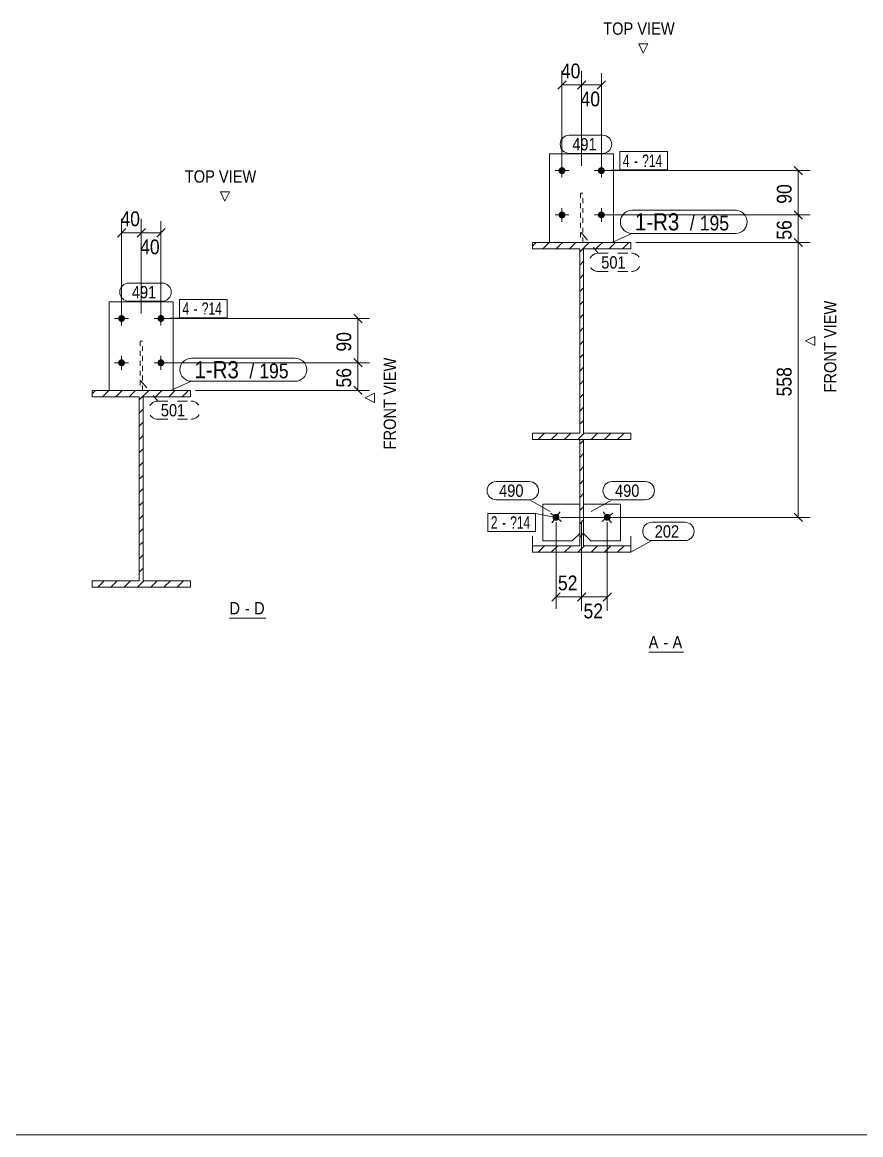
# Model space of a CAD drawing. Header units: millimetres. Extents: x 2 to 1174, y 1 to 825.
# Drawn here: x 172.7 to 343.1, y 5 to 231 of the extents above; entities that cross this region are included whole.
import ezdxf

# ---------------------------------------------------------------- set-up
doc = ezdxf.new("R2010")
doc.units = ezdxf.units.MM
for name, pattern in [('XKITLINE00', [0]), ('XKITLINE01', [4, 1, -1, 1, -1]), ('XKITLINE02', [4, 2, -2])]:
    doc.linetypes.add(name, pattern=pattern)
for name, color, linetype, lineweight in [('Bolt', 3, 'Continuous', 0), ('BoltMark', 7, 'Continuous', 0), ('Dimensions', 7, 'Continuous', 0), ('DrawingSheet', 5, 'Continuous', 0), ('OtherObjectType', 7, 'Continuous', 0), ('Part', 2, 'Continuous', 0), ('PartMark', 7, 'Continuous', 0)]:
    doc.layers.add(name, color=color, linetype=linetype, lineweight=lineweight)
doc.styles.add('ARIAL', font='ARIAL.TTF')
doc.styles.add('ARIAL_NARROW', font='ARIALN.TTF')

# ---------------------------------------------------------------- blocks, each defined once
blk = doc.blocks.new('*A1')
at = {"layer": 'Part', "color": 7, "linetype": 'XKITLINE00', "lineweight": 0}
for p, q in [((186.91, 155.47), (187.64, 156.2)), ((189.04, 154.9), (190.34, 156.2)), ((191.73, 154.9), (193.03, 156.2)), ((194.43, 154.9), (195.73, 156.2)), ((196.51, 154.3), (198.42, 156.2)), ((199.81, 154.9), (201.11, 156.2)), ((202.51, 154.9), (203.81, 156.2)), ((205.2, 154.9), (206.5, 156.2)), ((196.51, 151.6), (197.31, 152.4)), ((196.51, 148.91), (197.31, 149.71)), ((196.51, 146.21), (197.31, 147.01)), ((196.51, 143.52), (197.31, 144.32)), ((196.51, 140.83), (197.31, 141.63)), ((196.51, 138.13), (197.31, 138.93)), ((196.51, 135.44), (197.31, 136.24)), ((196.51, 132.74), (197.31, 133.54)), ((196.51, 130.05), (197.31, 130.85)), ((196.51, 127.35), (197.31, 128.15)), ((196.51, 124.66), (197.31, 125.46)), ((196.51, 121.97), (197.31, 122.77)), ((196.51, 119.27), (197.31, 120.07)), ((188.06, 116.2), (189.36, 117.5)), ((190.75, 116.2), (192.05, 117.5)), ((193.44, 116.2), (194.74, 117.5)), ((196.14, 116.2), (197.44, 117.5)), ((198.83, 116.2), (200.13, 117.5)), ((201.53, 116.2), (202.83, 117.5)), ((204.22, 116.2), (205.52, 117.5))]:
    blk.add_line(p, q, dxfattribs=at)
blk = doc.blocks.new('*A3')
at = {"layer": 'Part', "color": 7, "linetype": 'XKITLINE00', "lineweight": 0}
for p, q in [((276.38, 185.51), (277.12, 186.24)), ((278.51, 184.94), (279.81, 186.24)), ((281.2, 184.94), (282.5, 186.24)), ((283.9, 184.94), (285.2, 186.24)), ((285.98, 184.33), (287.89, 186.24)), ((289.29, 184.94), (290.59, 186.24)), ((291.98, 184.94), (293.28, 186.24)), ((294.67, 184.94), (295.97, 186.24)), ((285.98, 181.64), (286.78, 182.44)), ((285.98, 178.94), (286.78, 179.74)), ((285.98, 176.25), (286.78, 177.05)), ((285.98, 173.55), (286.78, 174.35)), ((285.98, 170.86), (286.78, 171.66)), ((285.98, 168.17), (286.78, 168.97)), ((285.98, 165.47), (286.78, 166.27)), ((285.98, 162.78), (286.78, 163.58)), ((285.98, 160.08), (286.78, 160.88)), ((285.98, 157.39), (286.78, 158.19)), ((285.98, 154.69), (286.78, 155.49)), ((285.98, 152), (286.78, 152.8)), ((285.98, 149.31), (286.78, 150.11)), ((277.53, 146.24), (278.83, 147.54)), ((280.22, 146.24), (281.52, 147.54)), ((282.91, 146.24), (284.21, 147.54)), ((285.61, 146.24), (286.91, 147.54)), ((288.3, 146.24), (289.6, 147.54)), ((291, 146.24), (292.3, 147.54)), ((293.69, 146.24), (294.99, 147.54))]:
    blk.add_line(p, q, dxfattribs=at)
blk = doc.blocks.new('*A4')
at = {"layer": 'Part', "color": 7, "linetype": 'XKITLINE00', "lineweight": 0}
for p, q in [((285.98, 145.24), (286.78, 146.04)), ((285.98, 142.55), (286.78, 143.35)), ((285.98, 139.85), (286.78, 140.65)), ((285.98, 137.16), (286.78, 137.96)), ((285.98, 134.46), (286.78, 135.26)), ((285.98, 131.77), (286.78, 132.57)), ((285.98, 129.08), (286.78, 129.88)), ((285.98, 126.38), (286.78, 127.18)), ((277.53, 123.31), (278.85, 124.64)), ((280.22, 123.31), (281.54, 124.64)), ((282.91, 123.31), (284.24, 124.64)), ((285.61, 123.31), (286.93, 124.64)), ((288.3, 123.31), (289.63, 124.64)), ((291, 123.31), (292.32, 124.64)), ((293.69, 123.31), (295.01, 124.64))]:
    blk.add_line(p, q, dxfattribs=at)
blk = doc.blocks.new('*A153')
at = {"layer": 'Bolt'}
for points in [[(193.61, 170.77), (193.61, 170.73), (193.61, 170.7), (193.6, 170.67), (193.59, 170.63), (193.58, 170.6), (193.57, 170.57), (193.56, 170.53), (193.55, 170.5), (193.53, 170.47), (193.51, 170.44), (193.5, 170.41), (193.48, 170.39), (193.45, 170.36), (193.43, 170.33), (193.41, 170.31), (193.38, 170.28), (193.36, 170.26), (193.33, 170.24), (193.3, 170.22), (193.27, 170.2), (193.24, 170.18), (193.21, 170.17), (193.18, 170.16), (193.15, 170.14), (193.12, 170.13), (193.08, 170.12), (193.05, 170.12), (193.02, 170.11), (192.98, 170.11), (192.95, 170.1), (192.91, 170.1), (192.88, 170.1), (192.85, 170.11), (192.81, 170.11), (192.78, 170.12), (192.74, 170.12), (192.71, 170.13), (192.68, 170.14), (192.65, 170.16), (192.61, 170.17), (192.58, 170.18), (192.55, 170.2), (192.52, 170.22), (192.5, 170.24), (192.47, 170.26), (192.44, 170.28), (192.42, 170.31), (192.39, 170.33), (192.37, 170.36), (192.35, 170.39), (192.33, 170.41), (192.31, 170.44), (192.3, 170.47), (192.28, 170.5), (192.27, 170.53), (192.25, 170.57), (192.24, 170.6), (192.23, 170.63), (192.23, 170.67), (192.22, 170.7), (192.22, 170.73), (192.21, 170.77), (192.21, 170.8), (192.21, 170.84), (192.22, 170.87), (192.22, 170.9), (192.23, 170.94), (192.23, 170.97), (192.24, 171.01), (192.25, 171.04), (192.27, 171.07), (192.28, 171.1), (192.3, 171.13), (192.31, 171.16), (192.33, 171.19), (192.35, 171.22), (192.37, 171.25), (192.39, 171.27), (192.42, 171.3), (192.44, 171.32), (192.47, 171.34), (192.5, 171.36), (192.52, 171.38), (192.55, 171.4), (192.58, 171.42), (192.61, 171.43), (192.65, 171.45), (192.68, 171.46), (192.71, 171.47), (192.74, 171.48), (192.78, 171.49), (192.81, 171.49), (192.85, 171.5), (192.88, 171.5), (192.91, 171.5), (192.95, 171.5), (192.98, 171.5), (193.02, 171.49), (193.05, 171.49), (193.08, 171.48), (193.12, 171.47), (193.15, 171.46), (193.18, 171.45), (193.21, 171.43), (193.24, 171.42), (193.27, 171.4), (193.3, 171.38), (193.33, 171.36), (193.36, 171.34), (193.38, 171.32), (193.41, 171.3), (193.43, 171.27), (193.45, 171.25), (193.48, 171.22), (193.5, 171.19), (193.51, 171.16), (193.53, 171.13), (193.55, 171.1), (193.56, 171.07), (193.57, 171.04), (193.58, 171.01), (193.59, 170.97), (193.6, 170.94), (193.61, 170.9), (193.61, 170.87), (193.61, 170.84), (193.61, 170.8)], [(201.61, 170.77), (201.61, 170.73), (201.61, 170.7), (201.6, 170.67), (201.59, 170.63), (201.58, 170.6), (201.57, 170.57), (201.56, 170.53), (201.55, 170.5), (201.53, 170.47), (201.51, 170.44), (201.5, 170.41), (201.48, 170.39), (201.45, 170.36), (201.43, 170.33), (201.41, 170.31), (201.38, 170.28), (201.36, 170.26), (201.33, 170.24), (201.3, 170.22), (201.27, 170.2), (201.24, 170.18), (201.21, 170.17), (201.18, 170.16), (201.15, 170.14), (201.12, 170.13), (201.08, 170.12), (201.05, 170.12), (201.02, 170.11), (200.98, 170.11), (200.95, 170.1), (200.91, 170.1), (200.88, 170.1), (200.85, 170.11), (200.81, 170.11), (200.78, 170.12), (200.74, 170.12), (200.71, 170.13), (200.68, 170.14), (200.65, 170.16), (200.61, 170.17), (200.58, 170.18), (200.55, 170.2), (200.52, 170.22), (200.5, 170.24), (200.47, 170.26), (200.44, 170.28), (200.42, 170.31), (200.39, 170.33), (200.37, 170.36), (200.35, 170.39), (200.33, 170.41), (200.31, 170.44), (200.3, 170.47), (200.28, 170.5), (200.27, 170.53), (200.25, 170.57), (200.24, 170.6), (200.23, 170.63), (200.23, 170.67), (200.22, 170.7), (200.22, 170.73), (200.21, 170.77), (200.21, 170.8), (200.21, 170.84), (200.22, 170.87), (200.22, 170.9), (200.23, 170.94), (200.23, 170.97), (200.24, 171.01), (200.25, 171.04), (200.27, 171.07), (200.28, 171.1), (200.3, 171.13), (200.31, 171.16), (200.33, 171.19), (200.35, 171.22), (200.37, 171.25), (200.39, 171.27), (200.42, 171.3), (200.44, 171.32), (200.47, 171.34), (200.5, 171.36), (200.52, 171.38), (200.55, 171.4), (200.58, 171.42), (200.61, 171.43), (200.65, 171.45), (200.68, 171.46), (200.71, 171.47), (200.74, 171.48), (200.78, 171.49), (200.81, 171.49), (200.85, 171.5), (200.88, 171.5), (200.91, 171.5), (200.95, 171.5), (200.98, 171.5), (201.02, 171.49), (201.05, 171.49), (201.08, 171.48), (201.12, 171.47), (201.15, 171.46), (201.18, 171.45), (201.21, 171.43), (201.24, 171.42), (201.27, 171.4), (201.3, 171.38), (201.33, 171.36), (201.36, 171.34), (201.38, 171.32), (201.41, 171.3), (201.43, 171.27), (201.45, 171.25), (201.48, 171.22), (201.5, 171.19), (201.51, 171.16), (201.53, 171.13), (201.55, 171.1), (201.56, 171.07), (201.57, 171.04), (201.58, 171.01), (201.59, 170.97), (201.6, 170.94), (201.61, 170.9), (201.61, 170.87), (201.61, 170.84), (201.61, 170.8)], [(193.61, 161.77), (193.61, 161.73), (193.61, 161.7), (193.6, 161.67), (193.59, 161.63), (193.58, 161.6), (193.57, 161.57), (193.56, 161.53), (193.55, 161.5), (193.53, 161.47), (193.51, 161.44), (193.5, 161.41), (193.48, 161.39), (193.45, 161.36), (193.43, 161.33), (193.41, 161.31), (193.38, 161.28), (193.36, 161.26), (193.33, 161.24), (193.3, 161.22), (193.27, 161.2), (193.24, 161.18), (193.21, 161.17), (193.18, 161.16), (193.15, 161.14), (193.12, 161.13), (193.08, 161.12), (193.05, 161.12), (193.02, 161.11), (192.98, 161.11), (192.95, 161.1), (192.91, 161.1), (192.88, 161.1), (192.85, 161.11), (192.81, 161.11), (192.78, 161.12), (192.74, 161.12), (192.71, 161.13), (192.68, 161.14), (192.65, 161.16), (192.61, 161.17), (192.58, 161.18), (192.55, 161.2), (192.52, 161.22), (192.5, 161.24), (192.47, 161.26), (192.44, 161.28), (192.42, 161.31), (192.39, 161.33), (192.37, 161.36), (192.35, 161.39), (192.33, 161.41), (192.31, 161.44), (192.3, 161.47), (192.28, 161.5), (192.27, 161.53), (192.25, 161.57), (192.24, 161.6), (192.23, 161.63), (192.23, 161.67), (192.22, 161.7), (192.22, 161.73), (192.21, 161.77), (192.21, 161.8), (192.21, 161.84), (192.22, 161.87), (192.22, 161.9), (192.23, 161.94), (192.23, 161.97), (192.24, 162.01), (192.25, 162.04), (192.27, 162.07), (192.28, 162.1), (192.3, 162.13), (192.31, 162.16), (192.33, 162.19), (192.35, 162.22), (192.37, 162.25), (192.39, 162.27), (192.42, 162.3), (192.44, 162.32), (192.47, 162.34), (192.5, 162.36), (192.52, 162.38), (192.55, 162.4), (192.58, 162.42), (192.61, 162.43), (192.65, 162.45), (192.68, 162.46), (192.71, 162.47), (192.74, 162.48), (192.78, 162.49), (192.81, 162.49), (192.85, 162.5), (192.88, 162.5), (192.91, 162.5), (192.95, 162.5), (192.98, 162.5), (193.02, 162.49), (193.05, 162.49), (193.08, 162.48), (193.12, 162.47), (193.15, 162.46), (193.18, 162.45), (193.21, 162.43), (193.24, 162.42), (193.27, 162.4), (193.3, 162.38), (193.33, 162.36), (193.36, 162.34), (193.38, 162.32), (193.41, 162.3), (193.43, 162.27), (193.45, 162.25), (193.48, 162.22), (193.5, 162.19), (193.51, 162.16), (193.53, 162.13), (193.55, 162.1), (193.56, 162.07), (193.57, 162.04), (193.58, 162.01), (193.59, 161.97), (193.6, 161.94), (193.61, 161.9), (193.61, 161.87), (193.61, 161.84), (193.61, 161.8)], [(201.61, 161.77), (201.61, 161.73), (201.61, 161.7), (201.6, 161.67), (201.59, 161.63), (201.58, 161.6), (201.57, 161.57), (201.56, 161.53), (201.55, 161.5), (201.53, 161.47), (201.51, 161.44), (201.5, 161.41), (201.48, 161.39), (201.45, 161.36), (201.43, 161.33), (201.41, 161.31), (201.38, 161.28), (201.36, 161.26), (201.33, 161.24), (201.3, 161.22), (201.27, 161.2), (201.24, 161.18), (201.21, 161.17), (201.18, 161.16), (201.15, 161.14), (201.12, 161.13), (201.08, 161.12), (201.05, 161.12), (201.02, 161.11), (200.98, 161.11), (200.95, 161.1), (200.91, 161.1), (200.88, 161.1), (200.85, 161.11), (200.81, 161.11), (200.78, 161.12), (200.74, 161.12), (200.71, 161.13), (200.68, 161.14), (200.65, 161.16), (200.61, 161.17), (200.58, 161.18), (200.55, 161.2), (200.52, 161.22), (200.5, 161.24), (200.47, 161.26), (200.44, 161.28), (200.42, 161.31), (200.39, 161.33), (200.37, 161.36), (200.35, 161.39), (200.33, 161.41), (200.31, 161.44), (200.3, 161.47), (200.28, 161.5), (200.27, 161.53), (200.25, 161.57), (200.24, 161.6), (200.23, 161.63), (200.23, 161.67), (200.22, 161.7), (200.22, 161.73), (200.21, 161.77), (200.21, 161.8), (200.21, 161.84), (200.22, 161.87), (200.22, 161.9), (200.23, 161.94), (200.23, 161.97), (200.24, 162.01), (200.25, 162.04), (200.27, 162.07), (200.28, 162.1), (200.3, 162.13), (200.31, 162.16), (200.33, 162.19), (200.35, 162.22), (200.37, 162.25), (200.39, 162.27), (200.42, 162.3), (200.44, 162.32), (200.47, 162.34), (200.5, 162.36), (200.52, 162.38), (200.55, 162.4), (200.58, 162.42), (200.61, 162.43), (200.65, 162.45), (200.68, 162.46), (200.71, 162.47), (200.74, 162.48), (200.78, 162.49), (200.81, 162.49), (200.85, 162.5), (200.88, 162.5), (200.91, 162.5), (200.95, 162.5), (200.98, 162.5), (201.02, 162.49), (201.05, 162.49), (201.08, 162.48), (201.12, 162.47), (201.15, 162.46), (201.18, 162.45), (201.21, 162.43), (201.24, 162.42), (201.27, 162.4), (201.3, 162.38), (201.33, 162.36), (201.36, 162.34), (201.38, 162.32), (201.41, 162.3), (201.43, 162.27), (201.45, 162.25), (201.48, 162.22), (201.5, 162.19), (201.51, 162.16), (201.53, 162.13), (201.55, 162.1), (201.56, 162.07), (201.57, 162.04), (201.58, 162.01), (201.59, 161.97), (201.6, 161.94), (201.61, 161.9), (201.61, 161.87), (201.61, 161.84), (201.61, 161.8)]]:
    blk.add_hatch(color=3, dxfattribs=at).paths.add_polyline_path(points, flags=17)
at = {"layer": 'Bolt', "color": 3, "linetype": 'XKITLINE00', "lineweight": 0}
for p, q in [((192.91, 172.2), (192.91, 169.4)), ((200.91, 172.2), (200.91, 169.4)), ((194.31, 170.8), (191.51, 170.8)), ((202.31, 170.8), (199.51, 170.8)), ((192.91, 163.2), (192.91, 160.4)), ((200.91, 163.2), (200.91, 160.4)), ((194.31, 161.8), (191.51, 161.8)), ((202.31, 161.8), (199.51, 161.8))]:
    blk.add_line(p, q, dxfattribs=at)
blk = doc.blocks.new('*A154')
at = {"layer": 'Part', "color": 2, "linetype": 'XKITLINE00', "lineweight": 0}
for p, q in [((186.91, 154.9), (186.91, 156.2)), ((186.91, 156.2), (206.91, 156.2)), ((206.91, 156.2), (206.91, 154.9)), ((196.51, 154.9), (186.91, 154.9)), ((196.51, 117.5), (196.51, 154.9)), ((206.91, 154.9), (197.31, 154.9)), ((197.31, 154.9), (197.31, 117.5)), ((186.91, 116.2), (186.91, 117.5)), ((186.91, 117.5), (196.51, 117.5)), ((206.91, 116.2), (186.91, 116.2)), ((197.31, 117.5), (206.91, 117.5)), ((206.91, 117.5), (206.91, 116.2))]:
    blk.add_line(p, q, dxfattribs=at)
blk = doc.blocks.new('*A155')
at = {"layer": 'Part', "color": 7, "linetype": 'XKITLINE01', "lineweight": 0}
for p, q in [((197.16, 166.2), (196.66, 166.2)), ((196.66, 166.2), (196.66, 156.2)), ((197.16, 156.2), (197.16, 166.2)), ((196.66, 156.2), (197.16, 156.2))]:
    blk.add_line(p, q, dxfattribs=at)
blk = doc.blocks.new('*A156')
at = {"layer": 'Part', "color": 2, "linetype": 'XKITLINE00', "lineweight": 0}
for p, q in [((190.41, 156.2), (190.41, 174.2)), ((190.41, 174.2), (203.41, 174.2)), ((203.41, 174.2), (203.41, 156.2))]:
    blk.add_line(p, q, dxfattribs=at)
at = {"layer": 'Part', "color": 7, "linetype": 'XKITLINE01', "lineweight": 0}
blk.add_line((203.41, 156.2), (190.41, 156.2), dxfattribs=at)
blk = doc.blocks.new('*A165')
at = {"layer": 'Bolt'}
for points in [[(283.08, 200.8), (283.08, 200.77), (283.08, 200.73), (283.07, 200.7), (283.06, 200.67), (283.05, 200.63), (283.04, 200.6), (283.03, 200.57), (283.02, 200.54), (283, 200.51), (282.99, 200.48), (282.97, 200.45), (282.95, 200.42), (282.93, 200.39), (282.9, 200.37), (282.88, 200.34), (282.85, 200.32), (282.83, 200.3), (282.8, 200.27), (282.77, 200.25), (282.74, 200.24), (282.71, 200.22), (282.68, 200.2), (282.65, 200.19), (282.62, 200.18), (282.59, 200.17), (282.55, 200.16), (282.52, 200.15), (282.49, 200.14), (282.45, 200.14), (282.42, 200.14), (282.38, 200.14), (282.35, 200.14), (282.32, 200.14), (282.28, 200.14), (282.25, 200.15), (282.21, 200.16), (282.18, 200.17), (282.15, 200.18), (282.12, 200.19), (282.09, 200.2), (282.05, 200.22), (282.03, 200.24), (282, 200.25), (281.97, 200.27), (281.94, 200.3), (281.91, 200.32), (281.89, 200.34), (281.87, 200.37), (281.84, 200.39), (281.82, 200.42), (281.8, 200.45), (281.78, 200.48), (281.77, 200.51), (281.75, 200.54), (281.74, 200.57), (281.73, 200.6), (281.72, 200.63), (281.71, 200.67), (281.7, 200.7), (281.69, 200.73), (281.69, 200.77), (281.69, 200.8), (281.68, 200.84), (281.69, 200.87), (281.69, 200.9), (281.69, 200.94), (281.7, 200.97), (281.71, 201.01), (281.72, 201.04), (281.73, 201.07), (281.74, 201.1), (281.75, 201.14), (281.77, 201.17), (281.78, 201.2), (281.8, 201.23), (281.82, 201.25), (281.84, 201.28), (281.87, 201.31), (281.89, 201.33), (281.91, 201.35), (281.94, 201.38), (281.97, 201.4), (282, 201.42), (282.03, 201.44), (282.05, 201.45), (282.09, 201.47), (282.12, 201.48), (282.15, 201.5), (282.18, 201.51), (282.21, 201.52), (282.25, 201.52), (282.28, 201.53), (282.32, 201.53), (282.35, 201.54), (282.38, 201.54), (282.42, 201.54), (282.45, 201.53), (282.49, 201.53), (282.52, 201.52), (282.55, 201.52), (282.59, 201.51), (282.62, 201.5), (282.65, 201.48), (282.68, 201.47), (282.71, 201.45), (282.74, 201.44), (282.77, 201.42), (282.8, 201.4), (282.83, 201.38), (282.85, 201.35), (282.88, 201.33), (282.9, 201.31), (282.93, 201.28), (282.95, 201.25), (282.97, 201.23), (282.99, 201.2), (283, 201.17), (283.02, 201.14), (283.03, 201.1), (283.04, 201.07), (283.05, 201.04), (283.06, 201.01), (283.07, 200.97), (283.08, 200.94), (283.08, 200.9), (283.08, 200.87), (283.08, 200.84)], [(291.08, 200.8), (291.08, 200.77), (291.08, 200.73), (291.07, 200.7), (291.06, 200.67), (291.05, 200.63), (291.04, 200.6), (291.03, 200.57), (291.02, 200.54), (291, 200.51), (290.99, 200.48), (290.97, 200.45), (290.95, 200.42), (290.93, 200.39), (290.9, 200.37), (290.88, 200.34), (290.85, 200.32), (290.83, 200.3), (290.8, 200.27), (290.77, 200.25), (290.74, 200.24), (290.71, 200.22), (290.68, 200.2), (290.65, 200.19), (290.62, 200.18), (290.59, 200.17), (290.55, 200.16), (290.52, 200.15), (290.49, 200.14), (290.45, 200.14), (290.42, 200.14), (290.38, 200.14), (290.35, 200.14), (290.32, 200.14), (290.28, 200.14), (290.25, 200.15), (290.21, 200.16), (290.18, 200.17), (290.15, 200.18), (290.12, 200.19), (290.09, 200.2), (290.05, 200.22), (290.03, 200.24), (290, 200.25), (289.97, 200.27), (289.94, 200.3), (289.91, 200.32), (289.89, 200.34), (289.87, 200.37), (289.84, 200.39), (289.82, 200.42), (289.8, 200.45), (289.78, 200.48), (289.77, 200.51), (289.75, 200.54), (289.74, 200.57), (289.73, 200.6), (289.72, 200.63), (289.71, 200.67), (289.7, 200.7), (289.69, 200.73), (289.69, 200.77), (289.69, 200.8), (289.68, 200.84), (289.69, 200.87), (289.69, 200.9), (289.69, 200.94), (289.7, 200.97), (289.71, 201.01), (289.72, 201.04), (289.73, 201.07), (289.74, 201.1), (289.75, 201.14), (289.77, 201.17), (289.78, 201.2), (289.8, 201.23), (289.82, 201.25), (289.84, 201.28), (289.87, 201.31), (289.89, 201.33), (289.91, 201.35), (289.94, 201.38), (289.97, 201.4), (290, 201.42), (290.03, 201.44), (290.05, 201.45), (290.09, 201.47), (290.12, 201.48), (290.15, 201.5), (290.18, 201.51), (290.21, 201.52), (290.25, 201.52), (290.28, 201.53), (290.32, 201.53), (290.35, 201.54), (290.38, 201.54), (290.42, 201.54), (290.45, 201.53), (290.49, 201.53), (290.52, 201.52), (290.55, 201.52), (290.59, 201.51), (290.62, 201.5), (290.65, 201.48), (290.68, 201.47), (290.71, 201.45), (290.74, 201.44), (290.77, 201.42), (290.8, 201.4), (290.83, 201.38), (290.85, 201.35), (290.88, 201.33), (290.9, 201.31), (290.93, 201.28), (290.95, 201.25), (290.97, 201.23), (290.99, 201.2), (291, 201.17), (291.02, 201.14), (291.03, 201.1), (291.04, 201.07), (291.05, 201.04), (291.06, 201.01), (291.07, 200.97), (291.08, 200.94), (291.08, 200.9), (291.08, 200.87), (291.08, 200.84)], [(283.08, 191.8), (283.08, 191.77), (283.08, 191.73), (283.07, 191.7), (283.06, 191.67), (283.05, 191.63), (283.04, 191.6), (283.03, 191.57), (283.02, 191.54), (283, 191.51), (282.99, 191.48), (282.97, 191.45), (282.95, 191.42), (282.93, 191.39), (282.9, 191.37), (282.88, 191.34), (282.85, 191.32), (282.83, 191.3), (282.8, 191.27), (282.77, 191.25), (282.74, 191.24), (282.71, 191.22), (282.68, 191.2), (282.65, 191.19), (282.62, 191.18), (282.59, 191.17), (282.55, 191.16), (282.52, 191.15), (282.49, 191.14), (282.45, 191.14), (282.42, 191.14), (282.38, 191.14), (282.35, 191.14), (282.32, 191.14), (282.28, 191.14), (282.25, 191.15), (282.21, 191.16), (282.18, 191.17), (282.15, 191.18), (282.12, 191.19), (282.09, 191.2), (282.05, 191.22), (282.03, 191.24), (282, 191.25), (281.97, 191.27), (281.94, 191.3), (281.91, 191.32), (281.89, 191.34), (281.87, 191.37), (281.84, 191.39), (281.82, 191.42), (281.8, 191.45), (281.78, 191.48), (281.77, 191.51), (281.75, 191.54), (281.74, 191.57), (281.73, 191.6), (281.72, 191.63), (281.71, 191.67), (281.7, 191.7), (281.69, 191.73), (281.69, 191.77), (281.69, 191.8), (281.68, 191.84), (281.69, 191.87), (281.69, 191.9), (281.69, 191.94), (281.7, 191.97), (281.71, 192.01), (281.72, 192.04), (281.73, 192.07), (281.74, 192.1), (281.75, 192.14), (281.77, 192.17), (281.78, 192.2), (281.8, 192.23), (281.82, 192.25), (281.84, 192.28), (281.87, 192.31), (281.89, 192.33), (281.91, 192.35), (281.94, 192.38), (281.97, 192.4), (282, 192.42), (282.03, 192.44), (282.05, 192.45), (282.09, 192.47), (282.12, 192.48), (282.15, 192.5), (282.18, 192.51), (282.21, 192.52), (282.25, 192.52), (282.28, 192.53), (282.32, 192.53), (282.35, 192.54), (282.38, 192.54), (282.42, 192.54), (282.45, 192.53), (282.49, 192.53), (282.52, 192.52), (282.55, 192.52), (282.59, 192.51), (282.62, 192.5), (282.65, 192.48), (282.68, 192.47), (282.71, 192.45), (282.74, 192.44), (282.77, 192.42), (282.8, 192.4), (282.83, 192.38), (282.85, 192.35), (282.88, 192.33), (282.9, 192.31), (282.93, 192.28), (282.95, 192.25), (282.97, 192.23), (282.99, 192.2), (283, 192.17), (283.02, 192.14), (283.03, 192.1), (283.04, 192.07), (283.05, 192.04), (283.06, 192.01), (283.07, 191.97), (283.08, 191.94), (283.08, 191.9), (283.08, 191.87), (283.08, 191.84)], [(291.08, 191.8), (291.08, 191.77), (291.08, 191.73), (291.07, 191.7), (291.06, 191.67), (291.05, 191.63), (291.04, 191.6), (291.03, 191.57), (291.02, 191.54), (291, 191.51), (290.99, 191.48), (290.97, 191.45), (290.95, 191.42), (290.93, 191.39), (290.9, 191.37), (290.88, 191.34), (290.85, 191.32), (290.83, 191.3), (290.8, 191.27), (290.77, 191.25), (290.74, 191.24), (290.71, 191.22), (290.68, 191.2), (290.65, 191.19), (290.62, 191.18), (290.59, 191.17), (290.55, 191.16), (290.52, 191.15), (290.49, 191.14), (290.45, 191.14), (290.42, 191.14), (290.38, 191.14), (290.35, 191.14), (290.32, 191.14), (290.28, 191.14), (290.25, 191.15), (290.21, 191.16), (290.18, 191.17), (290.15, 191.18), (290.12, 191.19), (290.09, 191.2), (290.05, 191.22), (290.03, 191.24), (290, 191.25), (289.97, 191.27), (289.94, 191.3), (289.91, 191.32), (289.89, 191.34), (289.87, 191.37), (289.84, 191.39), (289.82, 191.42), (289.8, 191.45), (289.78, 191.48), (289.77, 191.51), (289.75, 191.54), (289.74, 191.57), (289.73, 191.6), (289.72, 191.63), (289.71, 191.67), (289.7, 191.7), (289.69, 191.73), (289.69, 191.77), (289.69, 191.8), (289.68, 191.84), (289.69, 191.87), (289.69, 191.9), (289.69, 191.94), (289.7, 191.97), (289.71, 192.01), (289.72, 192.04), (289.73, 192.07), (289.74, 192.1), (289.75, 192.14), (289.77, 192.17), (289.78, 192.2), (289.8, 192.23), (289.82, 192.25), (289.84, 192.28), (289.87, 192.31), (289.89, 192.33), (289.91, 192.35), (289.94, 192.38), (289.97, 192.4), (290, 192.42), (290.03, 192.44), (290.05, 192.45), (290.09, 192.47), (290.12, 192.48), (290.15, 192.5), (290.18, 192.51), (290.21, 192.52), (290.25, 192.52), (290.28, 192.53), (290.32, 192.53), (290.35, 192.54), (290.38, 192.54), (290.42, 192.54), (290.45, 192.53), (290.49, 192.53), (290.52, 192.52), (290.55, 192.52), (290.59, 192.51), (290.62, 192.5), (290.65, 192.48), (290.68, 192.47), (290.71, 192.45), (290.74, 192.44), (290.77, 192.42), (290.8, 192.4), (290.83, 192.38), (290.85, 192.35), (290.88, 192.33), (290.9, 192.31), (290.93, 192.28), (290.95, 192.25), (290.97, 192.23), (290.99, 192.2), (291, 192.17), (291.02, 192.14), (291.03, 192.1), (291.04, 192.07), (291.05, 192.04), (291.06, 192.01), (291.07, 191.97), (291.08, 191.94), (291.08, 191.9), (291.08, 191.87), (291.08, 191.84)]]:
    blk.add_hatch(color=3, dxfattribs=at).paths.add_polyline_path(points, flags=17)
at = {"layer": 'Bolt', "color": 3, "linetype": 'XKITLINE00', "lineweight": 0}
for p, q in [((282.38, 202.24), (282.38, 199.44)), ((290.38, 202.24), (290.38, 199.44)), ((283.78, 200.84), (280.98, 200.84)), ((291.78, 200.84), (288.98, 200.84)), ((282.38, 193.24), (282.38, 190.44)), ((290.38, 193.24), (290.38, 190.44)), ((283.78, 191.84), (280.98, 191.84)), ((291.78, 191.84), (288.98, 191.84))]:
    blk.add_line(p, q, dxfattribs=at)
blk = doc.blocks.new('*A166')
at = {"layer": 'Bolt'}
blk.add_hatch(color=3, dxfattribs=at).paths.add_polyline_path([(280.73, 129.88), (280.7, 129.9), (280.68, 129.92), (280.66, 129.95), (280.63, 129.98), (280.61, 130), (280.59, 130.03), (280.58, 130.06), (280.56, 130.09), (280.55, 130.12), (280.53, 130.16), (280.52, 130.19), (280.51, 130.22), (280.5, 130.25), (280.5, 130.29), (280.49, 130.32), (280.49, 130.36), (280.49, 130.39), (280.49, 130.42), (280.49, 130.46), (280.49, 130.49), (280.49, 130.53), (280.5, 130.56), (280.51, 130.59), (280.52, 130.63), (280.53, 130.66), (280.54, 130.69), (280.56, 130.72), (280.58, 130.75), (280.59, 130.78), (280.61, 130.81), (280.63, 130.84), (280.65, 130.86), (280.68, 130.89), (280.7, 130.91), (280.73, 130.94), (280.75, 130.96), (280.78, 130.98), (280.81, 131), (280.84, 131.02), (280.87, 131.03), (280.9, 131.05), (280.93, 131.06), (280.96, 131.07), (281, 131.08), (281.03, 131.09), (281.06, 131.1), (281.1, 131.1), (281.13, 131.11), (281.17, 131.11), (281.2, 131.11), (281.24, 131.11), (281.27, 131.1), (281.3, 131.1), (281.34, 131.09), (281.37, 131.08), (281.4, 131.07), (281.44, 131.06), (281.47, 131.05), (281.5, 131.03), (281.53, 131.02), (281.56, 131), (281.59, 130.98), (281.61, 130.96), (281.64, 130.94), (281.67, 130.92), (281.69, 130.89), (281.71, 130.87), (281.74, 130.84), (281.76, 130.81), (281.78, 130.78), (281.79, 130.75), (281.81, 130.72), (281.82, 130.69), (281.84, 130.66), (281.85, 130.63), (281.86, 130.6), (281.87, 130.56), (281.87, 130.53), (281.88, 130.5), (281.88, 130.46), (281.88, 130.43), (281.88, 130.39), (281.88, 130.36), (281.88, 130.32), (281.87, 130.29), (281.87, 130.26), (281.86, 130.22), (281.85, 130.19), (281.84, 130.16), (281.83, 130.13), (281.81, 130.09), (281.79, 130.06), (281.78, 130.03), (281.76, 130.01), (281.74, 129.98), (281.72, 129.95), (281.69, 129.93), (281.67, 129.9), (281.64, 129.88), (281.62, 129.86), (281.59, 129.84), (281.56, 129.82), (281.53, 129.8), (281.5, 129.78), (281.47, 129.77), (281.44, 129.76), (281.41, 129.74), (281.37, 129.73), (281.34, 129.73), (281.31, 129.72), (281.27, 129.71), (281.24, 129.71), (281.2, 129.71), (281.17, 129.71), (281.13, 129.71), (281.1, 129.71), (281.07, 129.72), (281.03, 129.73), (281, 129.73), (280.97, 129.74), (280.93, 129.75), (280.9, 129.77), (280.87, 129.78), (280.84, 129.8), (280.81, 129.82), (280.78, 129.84), (280.76, 129.86)], flags=17)
at = {"layer": 'Bolt', "color": 3, "linetype": 'XKITLINE00', "lineweight": 0}
for p, q in [((282.29, 129.55), (280.08, 131.27)), ((280.33, 129.3), (282.04, 131.51))]:
    blk.add_line(p, q, dxfattribs=at)
blk = doc.blocks.new('*A167')
at = {"layer": 'Bolt'}
blk.add_hatch(color=3, dxfattribs=at).paths.add_polyline_path([(291.18, 130.98), (291.21, 131), (291.24, 131.02), (291.27, 131.03), (291.3, 131.05), (291.33, 131.06), (291.37, 131.07), (291.4, 131.08), (291.43, 131.09), (291.47, 131.1), (291.5, 131.1), (291.53, 131.11), (291.57, 131.11), (291.6, 131.11), (291.64, 131.11), (291.67, 131.1), (291.71, 131.1), (291.74, 131.09), (291.77, 131.08), (291.81, 131.07), (291.84, 131.06), (291.87, 131.05), (291.9, 131.03), (291.93, 131.02), (291.96, 131), (291.99, 130.98), (292.02, 130.96), (292.04, 130.94), (292.07, 130.91), (292.09, 130.89), (292.12, 130.86), (292.14, 130.84), (292.16, 130.81), (292.18, 130.78), (292.19, 130.75), (292.21, 130.72), (292.23, 130.69), (292.24, 130.66), (292.25, 130.63), (292.26, 130.59), (292.27, 130.56), (292.27, 130.53), (292.28, 130.49), (292.28, 130.46), (292.28, 130.42), (292.28, 130.39), (292.28, 130.36), (292.28, 130.32), (292.27, 130.29), (292.27, 130.25), (292.26, 130.22), (292.25, 130.19), (292.24, 130.16), (292.22, 130.12), (292.21, 130.09), (292.19, 130.06), (292.18, 130.03), (292.16, 130), (292.14, 129.98), (292.11, 129.95), (292.09, 129.92), (292.07, 129.9), (292.04, 129.88), (292.01, 129.86), (291.99, 129.84), (291.96, 129.82), (291.93, 129.8), (291.9, 129.78), (291.87, 129.77), (291.84, 129.75), (291.8, 129.74), (291.77, 129.73), (291.74, 129.73), (291.7, 129.72), (291.67, 129.71), (291.64, 129.71), (291.6, 129.71), (291.57, 129.71), (291.53, 129.71), (291.5, 129.71), (291.46, 129.72), (291.43, 129.73), (291.4, 129.73), (291.36, 129.74), (291.33, 129.76), (291.3, 129.77), (291.27, 129.78), (291.24, 129.8), (291.21, 129.82), (291.18, 129.84), (291.15, 129.86), (291.13, 129.88), (291.1, 129.9), (291.08, 129.93), (291.05, 129.95), (291.03, 129.98), (291.01, 130.01), (290.99, 130.03), (290.98, 130.06), (290.96, 130.09), (290.94, 130.13), (290.93, 130.16), (290.92, 130.19), (290.91, 130.22), (290.9, 130.26), (290.89, 130.29), (290.89, 130.32), (290.89, 130.36), (290.89, 130.39), (290.89, 130.43), (290.89, 130.46), (290.89, 130.5), (290.9, 130.53), (290.9, 130.56), (290.91, 130.6), (290.92, 130.63), (290.93, 130.66), (290.95, 130.69), (290.96, 130.72), (290.98, 130.75), (290.99, 130.78), (291.01, 130.81), (291.03, 130.84), (291.06, 130.87), (291.08, 130.89), (291.1, 130.92), (291.13, 130.94), (291.16, 130.96)], flags=17)
at = {"layer": 'Bolt', "color": 3, "linetype": 'XKITLINE00', "lineweight": 0}
for p, q in [((290.48, 129.55), (292.69, 131.27)), ((290.73, 131.51), (292.44, 129.3))]:
    blk.add_line(p, q, dxfattribs=at)
blk = doc.blocks.new('*A168')
at = {"layer": 'Part', "color": 2, "linetype": 'XKITLINE00', "lineweight": 0}
for p, q in [((276.38, 184.94), (276.38, 186.24)), ((276.38, 186.24), (296.38, 186.24)), ((296.38, 186.24), (296.38, 184.94)), ((285.98, 184.94), (276.38, 184.94)), ((285.98, 147.54), (285.98, 184.94)), ((296.38, 184.94), (286.78, 184.94)), ((286.78, 184.94), (286.78, 147.54)), ((276.38, 146.24), (276.38, 147.54)), ((276.38, 147.54), (285.98, 147.54)), ((286.78, 147.54), (296.38, 147.54)), ((296.38, 147.54), (296.38, 146.24)), ((296.38, 146.24), (276.38, 146.24))]:
    blk.add_line(p, q, dxfattribs=at)
blk = doc.blocks.new('*A169')
at = {"layer": 'Part', "color": 7, "linetype": 'XKITLINE01', "lineweight": 0}
for p, q in [((286.63, 196.24), (286.13, 196.24)), ((286.13, 196.24), (286.13, 186.24)), ((286.63, 186.24), (286.63, 196.24)), ((286.13, 186.24), (286.63, 186.24))]:
    blk.add_line(p, q, dxfattribs=at)
blk = doc.blocks.new('*A170')
at = {"layer": 'Part', "color": 2, "linetype": 'XKITLINE00', "lineweight": 0}
for p, q in [((279.88, 186.24), (279.88, 204.24)), ((279.88, 204.24), (292.88, 204.24)), ((292.88, 204.24), (292.88, 186.24))]:
    blk.add_line(p, q, dxfattribs=at)
at = {"layer": 'Part', "color": 7, "linetype": 'XKITLINE01', "lineweight": 0}
blk.add_line((292.88, 186.24), (279.88, 186.24), dxfattribs=at)
blk = doc.blocks.new('*A171')
at = {"layer": 'Part', "color": 2, "linetype": 'XKITLINE00', "lineweight": 0}
for p, q in [((285.98, 133.11), (278.48, 133.11)), ((278.48, 133.11), (278.48, 125.61)), ((284.48, 125.61), (285.98, 127.11)), ((278.48, 125.61), (284.48, 125.61))]:
    blk.add_line(p, q, dxfattribs=at)
at = {"layer": 'Part', "color": 7, "linetype": 'XKITLINE01', "lineweight": 0}
blk.add_line((285.98, 127.11), (285.98, 133.11), dxfattribs=at)
blk = doc.blocks.new('*A172')
at = {"layer": 'Part', "color": 2, "linetype": 'XKITLINE00', "lineweight": 0}
for p, q in [((286.78, 133.11), (294.28, 133.11)), ((294.28, 133.11), (294.28, 125.61)), ((288.28, 125.61), (286.78, 127.11)), ((294.28, 125.61), (288.28, 125.61))]:
    blk.add_line(p, q, dxfattribs=at)
at = {"layer": 'Part', "color": 7, "linetype": 'XKITLINE01', "lineweight": 0}
blk.add_line((286.78, 127.11), (286.78, 133.11), dxfattribs=at)
blk = doc.blocks.new('*A173')
at = {"layer": 'Part', "color": 2, "linetype": 'XKITLINE00', "lineweight": 0}
for p, q in [((285.98, 124.64), (285.98, 146.24)), ((285.98, 146.24), (286.78, 146.24)), ((286.78, 146.24), (286.78, 146.24)), ((286.78, 146.24), (286.78, 124.64)), ((276.38, 123.31), (276.38, 126.58)), ((296.38, 126.58), (296.38, 123.31)), ((276.38, 124.64), (285.98, 124.64)), ((286.78, 124.64), (296.38, 124.64)), ((296.38, 123.31), (276.38, 123.31))]:
    blk.add_line(p, q, dxfattribs=at)
blk = doc.blocks.new('*A174')
at = {"layer": 'DrawingSheet', "color": 5, "linetype": 'XKITLINE00', "lineweight": 0}
blk.add_line((5, 5), (1174, 5), dxfattribs=at)
blk = doc.blocks.new('*A360')
at = {"layer": 'Dimensions', "color": 7, "linetype": 'XKITLINE00', "lineweight": 0}
for p, q in [((192.91, 171.8), (192.91, 191.05)), ((196.91, 171.8), (196.91, 191.05)), ((193.76, 189.05), (192.07, 187.35)), ((192.91, 188.2), (196.91, 188.2)), ((197.76, 189.05), (196.07, 187.35))]:
    blk.add_line(p, q, dxfattribs=at)
at = {"layer": 'Dimensions', "color": 3}
for p in [(192.91, 188.2), (196.91, 188.2)]:
    blk.add_point(p, dxfattribs=at)
at = {"layer": 'Dimensions', "color": 3, "style": 'ARIAL', "width": 0.85}
blk.add_text('40', height=3, dxfattribs=at).set_placement((192.69, 189.55))
blk = doc.blocks.new('*A361')
at = {"layer": 'Dimensions', "color": 7, "linetype": 'XKITLINE00', "lineweight": 0}
for p, q in [((196.91, 171.8), (196.91, 190.6)), ((200.91, 171.8), (200.91, 190.6)), ((197.76, 189.05), (196.07, 187.35)), ((196.91, 188.2), (200.91, 188.2)), ((201.76, 189.05), (200.07, 187.35))]:
    blk.add_line(p, q, dxfattribs=at)
at = {"layer": 'Dimensions', "color": 3}
for p in [(196.91, 188.2), (200.91, 188.2)]:
    blk.add_point(p, dxfattribs=at)
at = {"layer": 'Dimensions', "color": 3, "style": 'ARIAL', "width": 0.85}
blk.add_text('40', height=3, dxfattribs=at).set_placement((196.69, 183.85))
blk = doc.blocks.new('*A362')
at = {"layer": 'Dimensions', "color": 7, "linetype": 'XKITLINE00', "lineweight": 0}
for p, q in [((201.91, 161.8), (243.31, 161.8)), ((240.07, 162.65), (241.76, 160.95)), ((240.91, 156.2), (240.91, 161.8)), ((207.91, 156.2), (243.31, 156.2)), ((240.07, 157.05), (241.76, 155.35))]:
    blk.add_line(p, q, dxfattribs=at)
at = {"layer": 'Dimensions', "color": 3}
for p in [(240.91, 161.8), (240.91, 156.2)]:
    blk.add_point(p, dxfattribs=at)
at = {"layer": 'Dimensions', "color": 3, "style": 'ARIAL', "width": 0.85}
blk.add_text('56', height=3, rotation=90.0002, dxfattribs=at).set_placement((239.56, 156.78))
blk = doc.blocks.new('*A363')
at = {"layer": 'Dimensions', "color": 7, "linetype": 'XKITLINE00', "lineweight": 0}
for p, q in [((201.91, 170.8), (243.31, 170.8)), ((240.07, 171.65), (241.76, 169.95)), ((240.91, 161.8), (240.91, 170.8)), ((201.91, 161.8), (243.31, 161.8)), ((240.07, 162.65), (241.76, 160.95))]:
    blk.add_line(p, q, dxfattribs=at)
at = {"layer": 'Dimensions', "color": 3}
for p in [(240.91, 170.8), (240.91, 161.8)]:
    blk.add_point(p, dxfattribs=at)
at = {"layer": 'Dimensions', "color": 3, "style": 'ARIAL', "width": 0.85}
blk.add_text('90', height=3, rotation=90.0002, dxfattribs=at).set_placement((239.56, 164.08))
blk = doc.blocks.new('*A364')
at = {"layer": 'BoltMark', "color": 7, "linetype": 'XKITLINE00', "lineweight": 0}
for p, q in [((204.68, 174.65), (214.37, 174.65)), ((204.68, 170.95), (204.68, 174.65)), ((214.37, 170.95), (214.37, 174.65)), ((200.91, 170.8), (204.68, 170.95)), ((204.68, 170.95), (214.37, 170.95))]:
    blk.add_line(p, q, dxfattribs=at)
at = {"layer": 'BoltMark', "color": 3, "style": 'ARIAL_NARROW', "width": 0.85}
for s, p in [('4', (205.28, 171.55)), ('?14', (209.21, 171.55)), ('-', (207.55, 171.55))]:
    blk.add_text(s, height=2.5, dxfattribs=at).set_placement(p)
blk = doc.blocks.new('*A365')
at = {"layer": 'PartMark', "color": 7, "linetype": 'XKITLINE00', "lineweight": 0}
for p, q in [((194.4, 178), (201.16, 178)), ((194.4, 174.3), (201.16, 174.3))]:
    blk.add_line(p, q, dxfattribs=at)
for centre, start, end in [((194.4, 176.15), 90, 270), ((201.16, 176.15), 270, 90)]:
    blk.add_arc(centre, 1.85, start, end, dxfattribs=at)
at = {"layer": 'PartMark', "color": 3, "style": 'ARIAL', "width": 0.85}
blk.add_text('491', height=2.5, dxfattribs=at).set_placement((195, 174.9))
blk = doc.blocks.new('*A366')
at = {"layer": 'PartMark', "color": 7, "linetype": 'XKITLINE02', "lineweight": 0}
for p, q in [((196.79, 158.23), (200.29, 154.02)), ((200.29, 154.02), (207.06, 154.02)), ((200.29, 150.32), (207.06, 150.32))]:
    blk.add_line(p, q, dxfattribs=at)
for centre, start, end in [((200.29, 152.17), 90, 270), ((207.06, 152.17), 270, 90)]:
    blk.add_arc(centre, 1.85, start, end, dxfattribs=at)
at = {"layer": 'PartMark', "color": 3, "style": 'ARIAL', "width": 0.85}
blk.add_text('501', height=2.5, dxfattribs=at).set_placement((200.89, 150.92))
blk = doc.blocks.new('*A367')
at = {"layer": 'PartMark', "color": 7, "linetype": 'XKITLINE00', "lineweight": 0}
for p, q in [((207.13, 162.75), (228.18, 162.75)), ((202.88, 156.15), (207.13, 158.05)), ((207.13, 158.05), (228.18, 158.05))]:
    blk.add_line(p, q, dxfattribs=at)
for centre, start, end in [((207.13, 160.4), 90, 270), ((228.18, 160.4), 270, 90)]:
    blk.add_arc(centre, 2.35, start, end, dxfattribs=at)
at = {"layer": 'PartMark', "color": 1, "style": 'ARIAL', "width": 0.85}
blk.add_text('1-R3', height=3.5, dxfattribs=at).set_placement((207.73, 158.65))
at = {"layer": 'PartMark', "color": 3, "style": 'ARIAL', "width": 0.85}
for s, p in [('/', (218.89, 158.65)), ('195', (220.9, 158.65))]:
    blk.add_text(s, height=3, dxfattribs=at).set_placement(p)
blk = doc.blocks.new('*A368')
at = {"layer": 'OtherObjectType', "color": 7, "linetype": 'XKITLINE00', "lineweight": 0}
for p, q in [((213.91, 194.65), (212.98, 196.53)), ((212.98, 196.53), (214.85, 196.53)), ((214.85, 196.53), (213.91, 194.65)), ((213.91, 194.65), (213.91, 194.65)), ((242.41, 154.68), (244.29, 155.61)), ((244.29, 153.74), (242.41, 154.68)), ((242.41, 154.68), (242.41, 154.68)), ((244.29, 155.61), (244.29, 153.74)), ((214.83, 109.95), (222.25, 109.95))]:
    blk.add_line(p, q, dxfattribs=at)
at = {"layer": 'OtherObjectType', "color": 7, "style": 'ARIAL', "width": 0.85}
for s, p in [('TOP VIEW', (205.76, 198.4)), ('D', (214.83, 110.7)), ('D', (219.84, 110.7)), ('-', (217.98, 110.7))]:
    blk.add_text(s, height=2.5, dxfattribs=at).set_placement(p)
blk.add_text('FRONT VIEW', height=2.5, rotation=90, dxfattribs=at).set_placement((248.66, 144.21))
blk = doc.blocks.new('*A384')
at = {"layer": 'Dimensions', "color": 7, "linetype": 'XKITLINE00', "lineweight": 0}
for p, q in [((281.18, 129.41), (281.18, 111.84)), ((286.38, 129.41), (286.38, 111.84)), ((282.03, 115.08), (280.34, 113.39)), ((281.18, 114.24), (286.38, 114.24)), ((287.23, 115.08), (285.54, 113.39))]:
    blk.add_line(p, q, dxfattribs=at)
at = {"layer": 'Dimensions', "color": 3}
for p in [(281.18, 114.24), (286.38, 114.24)]:
    blk.add_point(p, dxfattribs=at)
at = {"layer": 'Dimensions', "color": 3, "style": 'ARIAL', "width": 0.85}
blk.add_text('52', height=3, dxfattribs=at).set_placement((281.56, 115.59))
blk = doc.blocks.new('*A385')
at = {"layer": 'Dimensions', "color": 7, "linetype": 'XKITLINE00', "lineweight": 0}
for p, q in [((286.38, 129.41), (286.38, 111.39)), ((291.58, 129.41), (291.58, 111.39)), ((287.23, 115.08), (285.54, 113.39)), ((286.38, 114.24), (291.58, 114.24)), ((292.43, 115.08), (290.74, 113.39))]:
    blk.add_line(p, q, dxfattribs=at)
at = {"layer": 'Dimensions', "color": 3}
for p in [(286.38, 114.24), (291.58, 114.24)]:
    blk.add_point(p, dxfattribs=at)
at = {"layer": 'Dimensions', "color": 3, "style": 'ARIAL', "width": 0.85}
blk.add_text('52', height=3, dxfattribs=at).set_placement((286.76, 109.89))
blk = doc.blocks.new('*A386')
at = {"layer": 'Dimensions', "color": 7, "linetype": 'XKITLINE00', "lineweight": 0}
for p, q in [((282.38, 201.84), (282.38, 221.09)), ((286.38, 201.84), (286.38, 221.09)), ((283.23, 219.08), (281.54, 217.39)), ((282.38, 218.24), (286.38, 218.24)), ((287.23, 219.08), (285.54, 217.39))]:
    blk.add_line(p, q, dxfattribs=at)
at = {"layer": 'Dimensions', "color": 3}
for p in [(282.38, 218.24), (286.38, 218.24)]:
    blk.add_point(p, dxfattribs=at)
at = {"layer": 'Dimensions', "color": 3, "style": 'ARIAL', "width": 0.85}
blk.add_text('40', height=3, dxfattribs=at).set_placement((282.16, 219.59))
blk = doc.blocks.new('*A387')
at = {"layer": 'Dimensions', "color": 7, "linetype": 'XKITLINE00', "lineweight": 0}
for p, q in [((286.38, 201.84), (286.38, 220.64)), ((290.38, 201.84), (290.38, 220.64)), ((287.23, 219.08), (285.54, 217.39)), ((286.38, 218.24), (290.38, 218.24)), ((291.23, 219.08), (289.54, 217.39))]:
    blk.add_line(p, q, dxfattribs=at)
at = {"layer": 'Dimensions', "color": 3}
for p in [(286.38, 218.24), (290.38, 218.24)]:
    blk.add_point(p, dxfattribs=at)
at = {"layer": 'Dimensions', "color": 3, "style": 'ARIAL', "width": 0.85}
blk.add_text('40', height=3, dxfattribs=at).set_placement((286.16, 213.89))
blk = doc.blocks.new('*A388')
at = {"layer": 'Dimensions', "color": 7, "linetype": 'XKITLINE00', "lineweight": 0}
for p, q in [((297.38, 186.24), (332.78, 186.24)), ((329.54, 187.08), (331.23, 185.39)), ((330.38, 130.41), (330.38, 186.24)), ((329.54, 131.26), (331.23, 129.56)), ((282.18, 130.41), (332.78, 130.41))]:
    blk.add_line(p, q, dxfattribs=at)
at = {"layer": 'Dimensions', "color": 3}
for p in [(330.38, 186.24), (330.38, 130.41)]:
    blk.add_point(p, dxfattribs=at)
at = {"layer": 'Dimensions', "color": 3, "style": 'ARIAL', "width": 0.85}
blk.add_text('558', height=3, rotation=90.0002, dxfattribs=at).set_placement((329.03, 154.98))
blk = doc.blocks.new('*A389')
at = {"layer": 'Dimensions', "color": 7, "linetype": 'XKITLINE00', "lineweight": 0}
for p, q in [((329.54, 192.68), (331.23, 190.99)), ((291.38, 191.84), (332.78, 191.84)), ((330.38, 186.24), (330.38, 191.84)), ((297.38, 186.24), (332.78, 186.24)), ((329.54, 187.08), (331.23, 185.39))]:
    blk.add_line(p, q, dxfattribs=at)
at = {"layer": 'Dimensions', "color": 3}
for p in [(330.38, 191.84), (330.38, 186.24)]:
    blk.add_point(p, dxfattribs=at)
at = {"layer": 'Dimensions', "color": 3, "style": 'ARIAL', "width": 0.85}
blk.add_text('56', height=3, rotation=90.0002, dxfattribs=at).set_placement((329.03, 186.81))
blk = doc.blocks.new('*A390')
at = {"layer": 'Dimensions', "color": 7, "linetype": 'XKITLINE00', "lineweight": 0}
for p, q in [((329.54, 201.68), (331.23, 199.99)), ((291.38, 200.84), (332.78, 200.84)), ((330.38, 191.84), (330.38, 200.84)), ((329.54, 192.68), (331.23, 190.99)), ((291.38, 191.84), (332.78, 191.84))]:
    blk.add_line(p, q, dxfattribs=at)
at = {"layer": 'Dimensions', "color": 3}
for p in [(330.38, 200.84), (330.38, 191.84)]:
    blk.add_point(p, dxfattribs=at)
at = {"layer": 'Dimensions', "color": 3, "style": 'ARIAL', "width": 0.85}
blk.add_text('90', height=3, rotation=90.0002, dxfattribs=at).set_placement((329.03, 194.11))
blk = doc.blocks.new('*A391')
at = {"layer": 'BoltMark', "color": 7, "linetype": 'XKITLINE00', "lineweight": 0}
for p, q in [((267.33, 131.22), (277.02, 131.22)), ((267.33, 127.52), (267.33, 131.22)), ((277.02, 127.52), (277.02, 131.22)), ((281.18, 130.41), (277.02, 131.22)), ((267.33, 127.52), (277.02, 127.52))]:
    blk.add_line(p, q, dxfattribs=at)
at = {"layer": 'BoltMark', "color": 3, "style": 'ARIAL_NARROW', "width": 0.85}
for s, p in [('2', (267.93, 128.12)), ('-', (270.2, 128.12)), ('?14', (271.86, 128.12))]:
    blk.add_text(s, height=2.5, dxfattribs=at).set_placement(p)
blk = doc.blocks.new('*A392')
at = {"layer": 'BoltMark', "color": 7, "linetype": 'XKITLINE00', "lineweight": 0}
for p, q in [((294.15, 204.69), (303.84, 204.69)), ((294.15, 200.99), (294.15, 204.69)), ((303.84, 200.99), (303.84, 204.69)), ((290.38, 200.84), (294.15, 200.99)), ((294.15, 200.99), (303.84, 200.99))]:
    blk.add_line(p, q, dxfattribs=at)
at = {"layer": 'BoltMark', "color": 3, "style": 'ARIAL_NARROW', "width": 0.85}
for s, p in [('4', (294.75, 201.59)), ('?14', (298.68, 201.59)), ('-', (297.02, 201.59))]:
    blk.add_text(s, height=2.5, dxfattribs=at).set_placement(p)
blk = doc.blocks.new('*A393')
at = {"layer": 'PartMark', "color": 7, "linetype": 'XKITLINE00', "lineweight": 0}
for p, q in [((300.63, 129.4), (307.39, 129.4)), ((296.38, 123.31), (300.63, 125.7)), ((300.63, 125.7), (307.39, 125.7))]:
    blk.add_line(p, q, dxfattribs=at)
for centre, start, end in [((300.63, 127.55), 90, 270), ((307.39, 127.55), 270, 90)]:
    blk.add_arc(centre, 1.85, start, end, dxfattribs=at)
at = {"layer": 'PartMark', "color": 3, "style": 'ARIAL', "width": 0.85}
blk.add_text('202', height=2.5, dxfattribs=at).set_placement((301.23, 126.3))
blk = doc.blocks.new('*A394')
at = {"layer": 'PartMark', "color": 7, "linetype": 'XKITLINE00', "lineweight": 0}
for p, q in [((292.56, 137.67), (299.32, 137.67)), ((288.31, 131.58), (292.56, 133.97)), ((292.56, 133.97), (299.32, 133.97))]:
    blk.add_line(p, q, dxfattribs=at)
for centre, start, end in [((292.56, 135.82), 90, 270), ((299.32, 135.82), 270, 90)]:
    blk.add_arc(centre, 1.85, start, end, dxfattribs=at)
at = {"layer": 'PartMark', "color": 3, "style": 'ARIAL', "width": 0.85}
blk.add_text('490', height=2.5, dxfattribs=at).set_placement((293.16, 134.57))
blk = doc.blocks.new('*A395')
at = {"layer": 'PartMark', "color": 7, "linetype": 'XKITLINE00', "lineweight": 0}
for p, q in [((269.01, 137.67), (275.77, 137.67)), ((269.01, 133.97), (275.77, 133.97)), ((280.01, 131.58), (275.77, 133.97))]:
    blk.add_line(p, q, dxfattribs=at)
for centre, start, end in [((269.01, 135.82), 90, 270), ((275.77, 135.82), 270, 90)]:
    blk.add_arc(centre, 1.85, start, end, dxfattribs=at)
at = {"layer": 'PartMark', "color": 3, "style": 'ARIAL', "width": 0.85}
blk.add_text('490', height=2.5, dxfattribs=at).set_placement((269.61, 134.57))
blk = doc.blocks.new('*A396')
at = {"layer": 'PartMark', "color": 7, "linetype": 'XKITLINE00', "lineweight": 0}
for p, q in [((283.87, 208.04), (290.63, 208.04)), ((283.87, 204.34), (290.63, 204.34))]:
    blk.add_line(p, q, dxfattribs=at)
for centre, start, end in [((283.87, 206.19), 90, 270), ((290.63, 206.19), 270, 90)]:
    blk.add_arc(centre, 1.85, start, end, dxfattribs=at)
at = {"layer": 'PartMark', "color": 3, "style": 'ARIAL', "width": 0.85}
blk.add_text('491', height=2.5, dxfattribs=at).set_placement((284.47, 204.94))
blk = doc.blocks.new('*A397')
at = {"layer": 'PartMark', "color": 7, "linetype": 'XKITLINE02', "lineweight": 0}
for p, q in [((286.26, 188.27), (289.76, 184.05)), ((289.76, 184.05), (296.53, 184.05)), ((289.76, 180.35), (296.53, 180.35))]:
    blk.add_line(p, q, dxfattribs=at)
for centre, start, end in [((289.76, 182.2), 90, 270), ((296.53, 182.2), 270, 90)]:
    blk.add_arc(centre, 1.85, start, end, dxfattribs=at)
at = {"layer": 'PartMark', "color": 3, "style": 'ARIAL', "width": 0.85}
blk.add_text('501', height=2.5, dxfattribs=at).set_placement((290.36, 180.95))
blk = doc.blocks.new('*A398')
at = {"layer": 'PartMark', "color": 7, "linetype": 'XKITLINE00', "lineweight": 0}
for p, q in [((296.6, 192.78), (317.65, 192.78)), ((292.36, 186.19), (296.6, 188.08)), ((296.6, 188.08), (317.65, 188.08))]:
    blk.add_line(p, q, dxfattribs=at)
for centre, start, end in [((296.6, 190.43), 90, 270), ((317.65, 190.43), 270, 90)]:
    blk.add_arc(centre, 2.35, start, end, dxfattribs=at)
at = {"layer": 'PartMark', "color": 1, "style": 'ARIAL', "width": 0.85}
blk.add_text('1-R3', height=3.5, dxfattribs=at).set_placement((297.2, 188.68))
at = {"layer": 'PartMark', "color": 3, "style": 'ARIAL', "width": 0.85}
for s, p in [('/', (308.36, 188.68)), ('195', (310.38, 188.68))]:
    blk.add_text(s, height=3, dxfattribs=at).set_placement(p)
blk = doc.blocks.new('*A399')
at = {"layer": 'OtherObjectType', "color": 7, "linetype": 'XKITLINE00', "lineweight": 0}
for p, q in [((298.91, 224.69), (297.97, 226.56)), ((297.97, 226.56), (299.84, 226.56)), ((299.84, 226.56), (298.91, 224.69)), ((298.91, 224.69), (298.91, 224.69)), ((331.88, 166.24), (333.76, 167.17)), ((333.76, 165.3), (331.88, 166.24)), ((331.88, 166.24), (331.88, 166.24)), ((333.76, 167.17), (333.76, 165.3)), ((300, 103.04), (307.06, 103.04))]:
    blk.add_line(p, q, dxfattribs=at)
at = {"layer": 'OtherObjectType', "color": 7, "style": 'ARIAL', "width": 0.85}
for s, p in [('TOP VIEW', (290.76, 228.44)), ('A', (300, 103.79)), ('A', (304.84, 103.79)), ('-', (302.98, 103.79))]:
    blk.add_text(s, height=2.5, dxfattribs=at).set_placement(p)
blk.add_text('FRONT VIEW', height=2.5, rotation=90, dxfattribs=at).set_placement((338.13, 155.77))

msp = doc.modelspace()

# ---------------------------------------------------------------- block references
at = {"lineweight": 0}
for name in ['*A174', '*A386', '*A387', '*A396', '*A170', '*A392', '*A165', '*A390', '*A169', '*A360', '*A389', '*A398', '*A361', '*A397', '*A3', '*A168', '*A388', '*A365', '*A156', '*A364', '*A153', '*A363', '*A155', '*A367', '*A362', '*A366', '*A1', '*A154', '*A173', '*A4', '*A395', '*A394', '*A391', '*A171', '*A166', '*A172', '*A167', '*A384', '*A385', '*A393']:
    msp.add_blockref(name, (0, 0), dxfattribs=at)
at = {"layer": 'OtherObjectType', "lineweight": 0}
for name in ['*A399', '*A368']:
    msp.add_blockref(name, (0, 0), dxfattribs=at)

doc.saveas('drawing.dxf')
